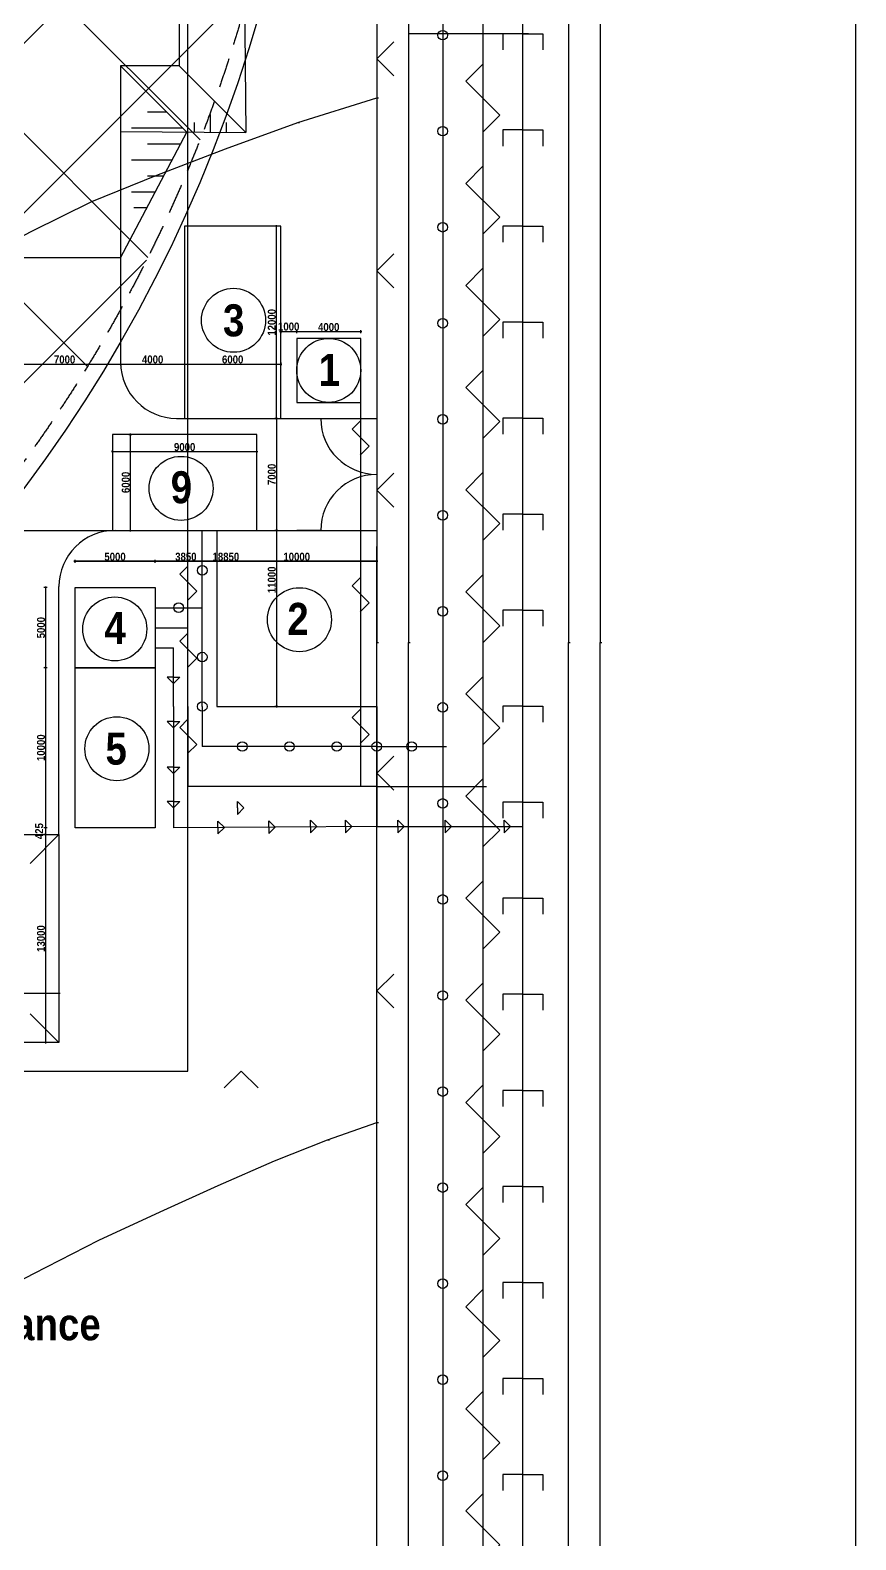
# Model space of a CAD drawing. Header units: millimetres. Extents: x -51 to 2999949, y -1641567 to 415040.
# Drawn here: x 2948370 to 2999949, y 150395 to 244712 of the extents above; entities that cross this region are included whole.
import ezdxf

# ---------------------------------------------------------------- set-up
doc = ezdxf.new("R2010")
doc.units = ezdxf.units.MM
doc.header["$LTSCALE"] = 75
doc.header["$MEASUREMENT"] = 0
doc.linetypes.add('ČÁRKOVANÁ', pattern=[0.75, 0.5, -0.25])
doc.layers.get('0').update_dxf_attribs({"linetype": 'CONTINUOUS'})
for name, color, linetype in [('cesty', 161, 'CONTINUOUS'), ('elektrický kabel', 50, 'CONTINUOUS'), ('kanalizace', 222, 'CONTINUOUS'), ('max dosah ramene', 210, 'CONTINUOUS'), ('objekt A+B', 10, 'CONTINUOUS'), ('pitná voda', 130, 'CONTINUOUS'), ('plot', 11, 'CONTINUOUS'), ('potrubí', 64, 'CONTINUOUS'), ('svahování', 80, 'CONTINUOUS'), ('zařízení staveniště', 7, 'CONTINUOUS'), ('žákaz jeřáb', 10, 'CONTINUOUS')]:
    doc.layers.add(name, color=color, linetype=linetype)
doc.styles.add('zařízení stavby', font='ariblk.ttf', dxfattribs={"width": 0.75, "height": 2000})
doc.styles.add('ŘEZ HLOUBKY', font='ariblk.ttf', dxfattribs={"width": 0.75, "height": 500})
doc.dimstyles.new('koty', dxfattribs={"dimscale": 0, "dimtxt": 500, "dimasz": 100, "dimexe": 100, "dimexo": 1000, "dimgap": 25, "dimtad": 1, "dimdec": 3, "dimrnd": 5, "dimzin": 12, "dimdsep": 46, "dimtxsty": 'ŘEZ HLOUBKY', "dimblk": 'ARCHTICK', "dimcen": 150, "dimdle": 65, "dimclrd": 256, "dimclre": 256, "dimclrt": 141, "dimadec": 0, "dimazin": 0, "dimtfac": 1, "dimtdec": 3, "dimtmove": 2, "dimatfit": 2, "dimldrblk": 'DOTSMALL', "dimfxl": 100, "dimfxlon": 1, "dimtolj": 1, "dimtzin": 0, "dimarcsym": 0})

# ---------------------------------------------------------------- blocks, each defined once
blk = doc.blocks.new('_ArchTick')
at = {"color": 0, "linetype": 'ByBlock', "const_width": 0.15}
blk.add_lwpolyline([(-0.5, -0.5), (0.5, 0.5)], dxfattribs=at)
blk = doc.blocks.new('*D244')
at = {"layer": 'zařízení staveniště', "lineweight": -2, "transparency": 16777216}
for p, q in [((2946955, 223854), (2954085, 223854)), ((2947020, 223854), (2947020, 223754)), ((2954020, 223854), (2954020, 223754))]:
    blk.add_line(p, q, dxfattribs=at)
at = {"layer": 'zařízení staveniště', "lineweight": -2, "transparency": 16777216, "xscale": 100, "yscale": 100, "zscale": 100, "rotation": 180}
blk.add_blockref('_ArchTick', (2947020, 223854), dxfattribs=at)
at = {"layer": 'zařízení staveniště', "lineweight": -2, "transparency": 16777216, "xscale": 100, "yscale": 100, "zscale": 100}
blk.add_blockref('_ArchTick', (2954020, 223854), dxfattribs=at)
at = {"layer": 'zařízení staveniště', "color": 141, "transparency": 16777216, "insert": (2950520, 224137), "char_height": 500, "attachment_point": 5, "style": 'ŘEZ HLOUBKY'}
blk.add_mtext('\\A1;7000', dxfattribs=at)
blk = doc.blocks.new('_DotSmall')
at = {"color": 0, "linetype": 'ByBlock', "const_width": 0.5}
blk.add_lwpolyline([(-0.0625, 0, 1), (0.0625, 0, 1)], format="xyb", close=True, dxfattribs=at)
blk = doc.blocks.new('*D245')
at = {"layer": 'zařízení staveniště', "lineweight": -2, "transparency": 16777216}
for p, q in [((2953955, 223854), (2958085, 223854)), ((2954020, 223854), (2954020, 223754)), ((2958020, 223954), (2958020, 223754))]:
    blk.add_line(p, q, dxfattribs=at)
at = {"layer": 'zařízení staveniště', "lineweight": -2, "transparency": 16777216, "xscale": 100, "yscale": 100, "zscale": 100, "rotation": 180}
blk.add_blockref('_ArchTick', (2954020, 223854), dxfattribs=at)
at = {"layer": 'zařízení staveniště', "lineweight": -2, "transparency": 16777216, "xscale": 100, "yscale": 100, "zscale": 100}
blk.add_blockref('_ArchTick', (2958020, 223854), dxfattribs=at)
at = {"layer": 'zařízení staveniště', "color": 141, "transparency": 16777216, "insert": (2956020, 224137), "char_height": 500, "attachment_point": 5, "style": 'ŘEZ HLOUBKY'}
blk.add_mtext('\\A1;4000', dxfattribs=at)
blk = doc.blocks.new('*D246')
at = {"layer": 'zařízení staveniště', "lineweight": -2, "transparency": 16777216}
for p, q in [((2957955, 223854), (2964085, 223854)), ((2958020, 223954), (2958020, 223754)), ((2964020, 223954), (2964020, 223754))]:
    blk.add_line(p, q, dxfattribs=at)
at = {"layer": 'zařízení staveniště', "lineweight": -2, "transparency": 16777216, "xscale": 100, "yscale": 100, "zscale": 100, "rotation": 180}
blk.add_blockref('_ArchTick', (2958020, 223854), dxfattribs=at)
at = {"layer": 'zařízení staveniště', "lineweight": -2, "transparency": 16777216, "xscale": 100, "yscale": 100, "zscale": 100}
blk.add_blockref('_ArchTick', (2964020, 223854), dxfattribs=at)
at = {"layer": 'zařízení staveniště', "color": 141, "transparency": 16777216, "insert": (2961020, 224137), "char_height": 500, "attachment_point": 5, "style": 'ŘEZ HLOUBKY'}
blk.add_mtext('\\A1;6000', dxfattribs=at)
blk = doc.blocks.new('*D247')
at = {"layer": 'zařízení staveniště', "lineweight": -2, "transparency": 16777216}
for p, q in [((2963955, 225880), (2965085, 225880)), ((2964020, 225880), (2964020, 225780)), ((2965020, 225780), (2965020, 225980))]:
    blk.add_line(p, q, dxfattribs=at)
at = {"layer": 'zařízení staveniště', "lineweight": -2, "transparency": 16777216, "xscale": 100, "yscale": 100, "zscale": 100, "rotation": 180}
blk.add_blockref('_ArchTick', (2964020, 225880), dxfattribs=at)
at = {"layer": 'zařízení staveniště', "lineweight": -2, "transparency": 16777216, "xscale": 100, "yscale": 100, "zscale": 100}
blk.add_blockref('_ArchTick', (2965020, 225880), dxfattribs=at)
at = {"layer": 'zařízení staveniště', "color": 141, "transparency": 16777216, "insert": (2964520, 226193), "char_height": 500, "attachment_point": 5, "style": 'ŘEZ HLOUBKY'}
blk.add_mtext('\\A1;1000', dxfattribs=at)
blk = doc.blocks.new('*D248')
at = {"layer": 'zařízení staveniště', "lineweight": -2, "transparency": 16777216}
for p, q in [((2964955, 225880), (2969085, 225880)), ((2965020, 225780), (2965020, 225980)), ((2969020, 225780), (2969020, 225980))]:
    blk.add_line(p, q, dxfattribs=at)
at = {"layer": 'zařízení staveniště', "lineweight": -2, "transparency": 16777216, "xscale": 100, "yscale": 100, "zscale": 100, "rotation": 180}
blk.add_blockref('_ArchTick', (2965020, 225880), dxfattribs=at)
at = {"layer": 'zařízení staveniště', "lineweight": -2, "transparency": 16777216, "xscale": 100, "yscale": 100, "zscale": 100}
blk.add_blockref('_ArchTick', (2969020, 225880), dxfattribs=at)
at = {"layer": 'zařízení staveniště', "color": 141, "transparency": 16777216, "insert": (2967020, 226163), "char_height": 500, "attachment_point": 5, "style": 'ŘEZ HLOUBKY'}
blk.add_mtext('\\A1;4000', dxfattribs=at)
blk = doc.blocks.new('*D239')
at = {"layer": 'zařízení staveniště', "lineweight": -2, "transparency": 16777216}
for p, q in [((2963749, 232459), (2963649, 232459)), ((2963749, 220394), (2963749, 232524)), ((2963749, 220459), (2963649, 220459))]:
    blk.add_line(p, q, dxfattribs=at)
at = {"layer": 'zařízení staveniště', "lineweight": -2, "transparency": 16777216, "xscale": 100, "yscale": 100, "zscale": 100}
for p, rotation in [((2963749, 232459), 90), ((2963749, 220459), 270)]:
    blk.add_blockref('_ArchTick', p, dxfattribs=dict(at, rotation=rotation))
at = {"layer": 'zařízení staveniště', "color": 141, "transparency": 16777216, "insert": (2963466, 226459), "char_height": 500, "attachment_point": 5, "rotation": 90, "style": 'ŘEZ HLOUBKY'}
blk.add_mtext('\\A1;12000', dxfattribs=at)
blk = doc.blocks.new('*D240')
at = {"layer": 'zařízení staveniště', "lineweight": -2, "transparency": 16777216}
for p, q in [((2963749, 220459), (2963649, 220459)), ((2963749, 220524), (2963749, 213394)), ((2963849, 213459), (2963649, 213459))]:
    blk.add_line(p, q, dxfattribs=at)
at = {"layer": 'zařízení staveniště', "lineweight": -2, "transparency": 16777216, "xscale": 100, "yscale": 100, "zscale": 100}
for p, rotation in [((2963749, 220459), 90), ((2963749, 213459), 270)]:
    blk.add_blockref('_ArchTick', p, dxfattribs=dict(at, rotation=rotation))
at = {"layer": 'zařízení staveniště', "color": 141, "transparency": 16777216, "insert": (2963466, 216959), "char_height": 500, "attachment_point": 5, "rotation": 90, "style": 'ŘEZ HLOUBKY'}
blk.add_mtext('\\A1;7000', dxfattribs=at)
blk = doc.blocks.new('*D241')
at = {"layer": 'zařízení staveniště', "lineweight": -2, "transparency": 16777216}
for p, q in [((2963849, 213459), (2963649, 213459)), ((2963749, 213524), (2963749, 202394)), ((2963849, 202459), (2963649, 202459))]:
    blk.add_line(p, q, dxfattribs=at)
at = {"layer": 'zařízení staveniště', "lineweight": -2, "transparency": 16777216, "xscale": 100, "yscale": 100, "zscale": 100}
for p, rotation in [((2963749, 213459), 90), ((2963749, 202459), 270)]:
    blk.add_blockref('_ArchTick', p, dxfattribs=dict(at, rotation=rotation))
at = {"layer": 'zařízení staveniště', "color": 141, "transparency": 16777216, "insert": (2963466, 210374), "char_height": 500, "attachment_point": 5, "rotation": 90, "style": 'ŘEZ HLOUBKY'}
blk.add_mtext('\\A1;11000', dxfattribs=at)
blk = doc.blocks.new('*D242')
at = {"layer": 'zařízení staveniště', "lineweight": -2, "transparency": 16777216}
for p, q in [((2951105, 211530), (2956235, 211530)), ((2951170, 211430), (2951170, 211630)), ((2956170, 211430), (2956170, 211630))]:
    blk.add_line(p, q, dxfattribs=at)
at = {"layer": 'zařízení staveniště', "lineweight": -2, "transparency": 16777216, "xscale": 100, "yscale": 100, "zscale": 100, "rotation": 180}
blk.add_blockref('_ArchTick', (2951170, 211530), dxfattribs=at)
at = {"layer": 'zařízení staveniště', "lineweight": -2, "transparency": 16777216, "xscale": 100, "yscale": 100, "zscale": 100}
blk.add_blockref('_ArchTick', (2956170, 211530), dxfattribs=at)
at = {"layer": 'zařízení staveniště', "color": 141, "transparency": 16777216, "insert": (2953670, 211813), "char_height": 500, "attachment_point": 5, "style": 'ŘEZ HLOUBKY'}
blk.add_mtext('\\A1;5000', dxfattribs=at)
blk = doc.blocks.new('*D243')
at = {"layer": 'zařízení staveniště', "lineweight": -2, "transparency": 16777216}
for p, q in [((2956105, 211530), (2960085, 211530)), ((2956170, 211430), (2956170, 211630)), ((2960020, 211530), (2960020, 211430))]:
    blk.add_line(p, q, dxfattribs=at)
at = {"layer": 'zařízení staveniště', "lineweight": -2, "transparency": 16777216, "xscale": 100, "yscale": 100, "zscale": 100, "rotation": 180}
blk.add_blockref('_ArchTick', (2956170, 211530), dxfattribs=at)
at = {"layer": 'zařízení staveniště', "lineweight": -2, "transparency": 16777216, "xscale": 100, "yscale": 100, "zscale": 100}
blk.add_blockref('_ArchTick', (2960020, 211530), dxfattribs=at)
at = {"layer": 'zařízení staveniště', "color": 141, "transparency": 16777216, "insert": (2958095, 211813), "char_height": 500, "attachment_point": 5, "style": 'ŘEZ HLOUBKY'}
blk.add_mtext('\\A1;3850', dxfattribs=at)
blk = doc.blocks.new('*D255')
at = {"layer": 'zařízení staveniště', "lineweight": -2, "transparency": 16777216}
for p, q in [((2959955, 211530), (2970085, 211530)), ((2960020, 211530), (2960020, 211430)), ((2970020, 211530), (2970020, 211430))]:
    blk.add_line(p, q, dxfattribs=at)
at = {"layer": 'zařízení staveniště', "lineweight": -2, "transparency": 16777216, "xscale": 100, "yscale": 100, "zscale": 100, "rotation": 180}
blk.add_blockref('_ArchTick', (2960020, 211530), dxfattribs=at)
at = {"layer": 'zařízení staveniště', "lineweight": -2, "transparency": 16777216, "xscale": 100, "yscale": 100, "zscale": 100}
blk.add_blockref('_ArchTick', (2970020, 211530), dxfattribs=at)
at = {"layer": 'zařízení staveniště', "color": 141, "transparency": 16777216, "insert": (2965020, 211813), "char_height": 500, "attachment_point": 5, "style": 'ŘEZ HLOUBKY'}
blk.add_mtext('\\A1;10000', dxfattribs=at)
blk = doc.blocks.new('*D256')
at = {"layer": 'zařízení staveniště', "lineweight": -2, "transparency": 16777216}
for p, q in [((2970085, 211530), (2951105, 211530)), ((2951170, 211430), (2951170, 211630)), ((2970020, 211530), (2970020, 211430))]:
    blk.add_line(p, q, dxfattribs=at)
at = {"layer": 'zařízení staveniště', "lineweight": -2, "transparency": 16777216, "xscale": 100, "yscale": 100, "zscale": 100, "rotation": 180}
blk.add_blockref('_ArchTick', (2951170, 211530), dxfattribs=at)
at = {"layer": 'zařízení staveniště', "lineweight": -2, "transparency": 16777216, "xscale": 100, "yscale": 100, "zscale": 100}
blk.add_blockref('_ArchTick', (2970020, 211530), dxfattribs=at)
at = {"layer": 'zařízení staveniště', "color": 141, "transparency": 16777216, "insert": (2960595, 211813), "char_height": 500, "attachment_point": 5, "style": 'ŘEZ HLOUBKY'}
blk.add_mtext('\\A1;18850', dxfattribs=at)
blk = doc.blocks.new('*D257')
at = {"layer": 'zařízení staveniště', "lineweight": -2, "transparency": 16777216}
for p, q in [((2949429, 209883), (2949229, 209883)), ((2949329, 209948), (2949329, 204818)), ((2949429, 204883), (2949229, 204883))]:
    blk.add_line(p, q, dxfattribs=at)
at = {"layer": 'zařízení staveniště', "lineweight": -2, "transparency": 16777216, "xscale": 100, "yscale": 100, "zscale": 100}
for p, rotation in [((2949329, 209883), 90), ((2949329, 204883), 270)]:
    blk.add_blockref('_ArchTick', p, dxfattribs=dict(at, rotation=rotation))
at = {"layer": 'zařízení staveniště', "color": 141, "transparency": 16777216, "insert": (2949046, 207383), "char_height": 500, "attachment_point": 5, "rotation": 90, "style": 'ŘEZ HLOUBKY'}
blk.add_mtext('\\A1;5000', dxfattribs=at)
blk = doc.blocks.new('*D258')
at = {"layer": 'zařízení staveniště', "lineweight": -2, "transparency": 16777216}
for p, q in [((2949429, 204883), (2949229, 204883)), ((2949329, 204948), (2949329, 194818)), ((2949429, 194883), (2949229, 194883))]:
    blk.add_line(p, q, dxfattribs=at)
at = {"layer": 'zařízení staveniště', "lineweight": -2, "transparency": 16777216, "xscale": 100, "yscale": 100, "zscale": 100}
for p, rotation in [((2949329, 204883), 90), ((2949329, 194883), 270)]:
    blk.add_blockref('_ArchTick', p, dxfattribs=dict(at, rotation=rotation))
at = {"layer": 'zařízení staveniště', "color": 141, "transparency": 16777216, "insert": (2949046, 199883), "char_height": 500, "attachment_point": 5, "rotation": 90, "style": 'ŘEZ HLOUBKY'}
blk.add_mtext('\\A1;10000', dxfattribs=at)
blk = doc.blocks.new('*D252')
at = {"layer": 'zařízení staveniště', "lineweight": -2, "transparency": 16777216}
for p, q in [((2949429, 194883), (2949229, 194883)), ((2949329, 194459), (2949229, 194459)), ((2949329, 194948), (2949329, 194394))]:
    blk.add_line(p, q, dxfattribs=at)
at = {"layer": 'zařízení staveniště', "lineweight": -2, "transparency": 16777216, "xscale": 100, "yscale": 100, "zscale": 100}
for p, rotation in [((2949329, 194883), 90), ((2949329, 194459), 270)]:
    blk.add_blockref('_ArchTick', p, dxfattribs=dict(at, rotation=rotation))
at = {"layer": 'zařízení staveniště', "color": 141, "transparency": 16777216, "insert": (2948933, 194671), "char_height": 500, "attachment_point": 5, "rotation": 90, "style": 'ŘEZ HLOUBKY'}
blk.add_mtext('\\A1;425', dxfattribs=at)
blk = doc.blocks.new('*D253')
at = {"layer": 'zařízení staveniště', "lineweight": -2, "transparency": 16777216}
for p, q in [((2949329, 194459), (2949229, 194459)), ((2949329, 194524), (2949329, 181394)), ((2949329, 181459), (2949229, 181459))]:
    blk.add_line(p, q, dxfattribs=at)
at = {"layer": 'zařízení staveniště', "lineweight": -2, "transparency": 16777216, "xscale": 100, "yscale": 100, "zscale": 100}
for p, rotation in [((2949329, 194459), 90), ((2949329, 181459), 270)]:
    blk.add_blockref('_ArchTick', p, dxfattribs=dict(at, rotation=rotation))
at = {"layer": 'zařízení staveniště', "color": 141, "transparency": 16777216, "insert": (2949046, 187959), "char_height": 500, "attachment_point": 5, "rotation": 90, "style": 'ŘEZ HLOUBKY'}
blk.add_mtext('\\A1;13000', dxfattribs=at)
blk = doc.blocks.new('*D254')
at = {"layer": 'zařízení staveniště', "lineweight": -2, "transparency": 16777216}
for p, q in [((2885105, 184557), (2950235, 184557)), ((2885170, 184457), (2885170, 184657)), ((2950170, 184457), (2950170, 184657))]:
    blk.add_line(p, q, dxfattribs=at)
at = {"layer": 'zařízení staveniště', "lineweight": -2, "transparency": 16777216, "xscale": 100, "yscale": 100, "zscale": 100, "rotation": 180}
blk.add_blockref('_ArchTick', (2885170, 184557), dxfattribs=at)
at = {"layer": 'zařízení staveniště', "lineweight": -2, "transparency": 16777216, "xscale": 100, "yscale": 100, "zscale": 100}
blk.add_blockref('_ArchTick', (2950170, 184557), dxfattribs=at)
at = {"layer": 'zařízení staveniště', "color": 141, "transparency": 16777216, "insert": (2917670, 184840), "char_height": 500, "attachment_point": 5, "style": 'ŘEZ HLOUBKY'}
blk.add_mtext('\\A1;65000', dxfattribs=at)
blk = doc.blocks.new('*U229')
at = {"layer": 'elektrický kabel'}
for p, q in [((-1061, 1055), (11, 2127)), ((1061, -1066), (-1061, 1055)), ((0, -2127), (1061, -1066))]:
    blk.add_line(p, q, dxfattribs=at)
blk = doc.blocks.new('*U230')
at = {"layer": 'elektrický kabel', "color": 0, "linetype": 'ByBlock', "lineweight": -2, "transparency": 16777216}
for p in [(0, 133987), (0, 127607), (0, 121226), (0, 114846), (0, 108466), (0, 102085), (0, 95705), (0, 89325), (0, 82944), (0, 76564), (0, 70184), (0, 63803), (0, 57423), (0, 51043), (0, 44662)]:
    blk.add_blockref('*U229', p, dxfattribs=at)
blk = doc.blocks.new('*U233')
at = {"layer": 'kanalizace'}
for p, q in [((0, 500), (-1250, 500)), ((-1250, 500), (-1250, -500)), ((0, 500), (1250, 500)), ((1250, 500), (1250, -500))]:
    blk.add_line(p, q, dxfattribs=at)
blk = doc.blocks.new('*U234')
at = {"layer": 'kanalizace', "color": 0, "linetype": 'ByBlock', "lineweight": -2, "transparency": 16777216}
for p in [(0, 138000), (0, 132000), (0, 126000), (0, 120000), (0, 114000), (0, 108000), (0, 102000), (0, 96000), (0, 90000), (0, 84000), (0, 78000), (0, 72000), (0, 66000), (0, 60000), (0, 54000), (0, 48000)]:
    blk.add_blockref('*U233', p, dxfattribs=at)
blk = doc.blocks.new('*U235')
at = {"layer": 'pitná voda'}
blk.add_circle((0, 0), 300, dxfattribs=at)
blk = doc.blocks.new('*U236')
at = {"layer": 'pitná voda', "color": 0, "linetype": 'ByBlock', "lineweight": -2, "transparency": 16777216}
for p in [(0, 138000), (0, 132000), (0, 126000), (0, 120000), (0, 114000), (0, 108000), (0, 102000), (0, 96000), (0, 90000), (0, 84000), (0, 78000), (0, 72000), (0, 66000), (0, 60000), (0, 54000), (0, 48000)]:
    blk.add_blockref('*U235', p, dxfattribs=at)
blk = doc.blocks.new('*D259')
at = {"layer": 'zařízení staveniště', "lineweight": -2, "transparency": 16777216}
for p, q in [((2954523, 219459), (2954723, 219459)), ((2954623, 219524), (2954623, 213394)), ((2954523, 213459), (2954723, 213459))]:
    blk.add_line(p, q, dxfattribs=at)
at = {"layer": 'zařízení staveniště', "lineweight": -2, "transparency": 16777216, "xscale": 100, "yscale": 100, "zscale": 100}
for p, rotation in [((2954623, 219459), 90), ((2954623, 213459), 270)]:
    blk.add_blockref('_ArchTick', p, dxfattribs=dict(at, rotation=rotation))
at = {"layer": 'zařízení staveniště', "color": 141, "transparency": 16777216, "insert": (2954339, 216459), "char_height": 500, "attachment_point": 5, "rotation": 90, "style": 'ŘEZ HLOUBKY'}
blk.add_mtext('\\A1;6000', dxfattribs=at)
blk = doc.blocks.new('*D260')
at = {"layer": 'zařízení staveniště', "lineweight": -2, "transparency": 16777216}
for p, q in [((2953455, 218382), (2962585, 218382)), ((2953520, 218382), (2953520, 218482)), ((2962520, 218382), (2962520, 218482))]:
    blk.add_line(p, q, dxfattribs=at)
at = {"layer": 'zařízení staveniště', "lineweight": -2, "transparency": 16777216, "xscale": 100, "yscale": 100, "zscale": 100, "rotation": 180}
blk.add_blockref('_ArchTick', (2953520, 218382), dxfattribs=at)
at = {"layer": 'zařízení staveniště', "lineweight": -2, "transparency": 16777216, "xscale": 100, "yscale": 100, "zscale": 100}
blk.add_blockref('_ArchTick', (2962520, 218382), dxfattribs=at)
at = {"layer": 'zařízení staveniště', "color": 141, "transparency": 16777216, "insert": (2958020, 218666), "char_height": 500, "attachment_point": 5, "style": 'ŘEZ HLOUBKY'}
blk.add_mtext('\\A1;9000', dxfattribs=at)

msp = doc.modelspace()

# ---------------------------------------------------------------- hatches: boundary and pattern name
at = {"layer": 'žákaz jeřáb'}
h = msp.add_hatch(dxfattribs=at)
h.set_pattern_fill('ANSI37', color=256, scale=60000)
h.set_pattern_definition([(45, (-1504317.5, 203952.6), (-5303.301, 5303.301), []), (135, (-1504317.5, 203952.6), (-5303.301, -5303.301), [])])
h.paths.add_polyline_path([(2946881.7648, 324920.1745, 0.1515681099), (2903533.9166, 356001.2066), (2846705.643, 356001.2066, 0.1515681099), (2803357.7949, 324920.1745)], flags=0)
h.paths.add_polyline_path([(2785119.7798, 270604.2697, 1), (2965119.7798, 270604.2697, 1)])
h.paths.add_polyline_path([(2871851.0381, 314478.346), (2953701.3644, 314478.346, 0.1872372138), (2903533.9166, 356001.2066), (2846705.643, 356001.2066, 0.2342791556), (2789948.9938, 299689.2692), (2789948.9938, 241519.2701, 0.2997391397), (2868209.843, 180869.9241), (2868209.843, 284515.909), (2958209.843, 284515.909), (2964038.0923, 284515.909, 0.0825141021), (2954761.2261, 312523.7166), (2951990.8873, 312523.7166), (2871851.0381, 312523.7166)], flags=16)
h.paths.add_polyline_path([(2789948.9938, 299689.2692, 0.0824545533), (2785119.7798, 270604.2697, 0.0824545533), (2789948.9938, 241519.2701)], flags=17)
h.paths.add_polyline_path([(2821497.7357, 252469.9758), (2852845.8431, 252469.9758), (2852845.8431, 257666.3928), (2821497.7357, 257666.3928)], flags=8)
h.paths.add_polyline_path([(2871283.5101, 316115.4455), (2975364.0177, 316115.4455), (2975364.0177, 320089.0948), (2871283.5101, 320089.0948)], flags=9)
h.paths.add_polyline_path([(2803571.9723, 304422.8408), (2880195.2487, 304422.8408), (2880195.2487, 312523.0126), (2803571.9723, 312523.0126)], flags=8)
h.paths.add_polyline_path([(2953517.4973, 306225.2928), (2974784.5058, 306225.2928), (2974784.5058, 312338.6673), (2953517.4973, 312338.6673)], flags=9)
h.paths.add_polyline_path([(2802589.4206, 309061.0528), (2842580.4907, 309061.0528), (2842580.4907, 321287.8655), (2802589.4206, 321287.8655)], flags=8)

# ---------------------------------------------------------------- linework, layer by layer
msp.add_lwpolyline([(2789948.9938, 356001.2066), (2789948.9938, 59001.2066), (2999948.9938, 59001.2066), (2999948.9938, 356001.2066)], close=True)
for points in [[(2982004.7468, 302519.0837), (2982004.7468, 206459.2977), (2982107.6179, 206459.2977)], [(2983985.0939, 302519.0837), (2983985.0939, 206459.2977), (2984087.9781, 206459.2977)], [(2970019.7798, 282535.5619), (2970019.7798, 206459.2977), (2970122.664, 206459.2977)], [(2972000.127, 282535.5619), (2972000.127, 206459.2977), (2972103.0111, 206459.2977)], [(2965081.7709, 238942.155), (2970019.7798, 240485.3), (2970122.664, 240485.3)], [(2909889.1768, 202395.7192), (2914287.0994, 206356.4266), (2918453.5358, 209957.0458), (2922414.2432, 213377.6537), (2926169.1821, 216438.1866), (2929666.9564, 219292.9904), (2932984.6802, 221942.0258), (2936045.2262, 224359.6013), (2938900.0038, 226442.8195), (2941883.3964, 228423.1666), (2945072.5313, 230377.796), (2948467.4083, 232152.4009), (2952222.3604, 234004.1592), (2956285.9257, 235650.1491), (2960580.9772, 237296.1651), (2965081.7709, 238942.155), (2965184.642, 238942.155)], [(2815784.0135, 206459.2977), (2815784.0135, 124441.9724), (2816324.1064, 122358.7477), (2817764.3607, 120918.4934), (2819847.5854, 120378.4005), (2968039.4327, 120378.4005), (2970019.7798, 120918.4934), (2971460.0406, 122358.7477), (2972000.127, 124441.9724), (2972000.127, 206459.2977), (2972103.0111, 206459.2977)], [(2817764.3607, 206459.2977), (2817764.3607, 124441.9724), (2818407.3312, 123027.436), (2819847.5854, 122358.7477), (2968039.4327, 122358.7477), (2969351.0915, 123027.436), (2970019.7798, 124441.9724), (2970019.7798, 206459.2977), (2970122.664, 206459.2977)], [(2982004.7468, 104355.573), (2982004.7468, 206459.2977), (2982107.6179, 206459.2977)], [(2983985.0939, 104355.573), (2983985.0939, 206459.2977), (2984087.9781, 206459.2977)], [(2966933.5292, 175390.9572), (2970019.7798, 176471.1429), (2970122.664, 176471.1429)], [(2940005.9204, 162428.6625), (2944403.843, 164846.2379), (2948595.9972, 167032.3403), (2952659.5756, 169115.5716), (2956491.681, 170890.1635), (2960118.0311, 172536.1665), (2963641.5101, 174079.2983), (2966933.5292, 175390.9572), (2967062.118, 175390.9572)]]:
    msp.add_lwpolyline(points)
at = {"layer": 'cesty'}
for p, q in [((2954019.7798, 242484.2977), (2954019.7798, 223959.2977)), ((2954019.7798, 242484.2977), (2958154.5737, 238349.5038)), ((2954019.7798, 242484.2977), (2954019.7798, 230484.2977)), ((2954019.7798, 230484.2977), (2958154.5737, 238349.5038)), ((2954019.7798, 230484.2977), (2947019.7798, 230484.2977)), ((2957519.7798, 220459.2977), (2958019.7798, 220459.2977)), ((2957519.7798, 220459.2977), (2958019.7798, 220459.2977)), ((2964019.7798, 220459.2977), (2966019.7798, 220459.2977)), ((2964019.7798, 220459.2977), (2970019.7798, 220459.2977)), ((2929669.7798, 213459.2977), (2960019.7798, 213459.2977)), ((2965019.7798, 213459.2977), (2970019.7798, 213459.2977)), ((2950169.7798, 194459.2977), (2950169.7798, 209959.2977))]:
    msp.add_line(p, q, dxfattribs=at)
for centre, start, end in [((2957519.7798, 223959.2977), 180, 270), ((2953669.7798, 209959.2977), 90, 180)]:
    msp.add_arc(centre, 3500, start, end, dxfattribs=at)
at = {"layer": 'elektrický kabel'}
for p, q in [((2976640.6951, 302519.0837), (2976640.6951, 104355.573)), ((2969019.7798, 197459.2977), (2969019.7798, 221459.2977)), ((2968489.4498, 219775.9541), (2968994.5948, 220281.0992)), ((2969550.1099, 218715.2939), (2968489.4498, 219775.9541)), ((2968994.5948, 218159.7788), (2969550.1099, 218715.2939)), ((2958219.7798, 202459.2977), (2958219.7798, 213459.2977)), ((2957714.6348, 210719.1217), (2958219.7798, 211224.2668)), ((2958775.2949, 209658.4615), (2957714.6348, 210719.1217)), ((2968489.4498, 209989.6278), (2968994.5948, 210494.7728)), ((2958219.7798, 209102.9464), (2958775.2949, 209658.4615)), ((2969550.1099, 208928.9676), (2968489.4498, 209989.6278)), ((2968994.5948, 208373.4525), (2969550.1099, 208928.9676)), ((2956169.7798, 207383.1386), (2958219.7798, 207383.1386)), ((2957714.6348, 206537.3934), (2958219.7798, 207042.5385)), ((2958775.2949, 205476.7332), (2957714.6348, 206537.3934)), ((2958219.7798, 204921.2181), (2958775.2949, 205476.7332)), ((2958219.7798, 202459.2977), (2958219.7798, 197459.2977)), ((2968489.4498, 201761.4364), (2968994.5948, 202266.5814)), ((2957714.6348, 201151.8434), (2958219.7798, 201656.9884)), ((2958775.2949, 200091.1832), (2957714.6348, 201151.8434)), ((2969550.1099, 200700.7762), (2968489.4498, 201761.4364)), ((2958219.7798, 199535.6681), (2958775.2949, 200091.1832)), ((2968994.5948, 200145.2611), (2969550.1099, 200700.7762)), ((2970019.7798, 197459.2977), (2958219.7798, 197459.2977)), ((2970019.7798, 197459.2977), (2969019.7798, 197459.2977)), ((2970019.7798, 197459.2977), (2976879.4849, 197459.2977))]:
    msp.add_line(p, q, dxfattribs=at)
at = {"layer": 'kanalizace'}
msp.add_line((2979140.6951, 104355.573), (2979146.1358, 302519.0837), dxfattribs=at)
at = {"layer": 'max dosah ramene'}
msp.add_circle((2875119.7798, 270604.2697), 91000, dxfattribs=at)
at = {"layer": 'max dosah ramene', "linetype": 'ČÁRKOVANÁ', "ltscale": 50}
msp.add_circle((2875119.7798, 270604.2697), 90000, dxfattribs=at)
at = {"layer": 'objekt A+B'}
for p, q in [((2961498.657, 273605.3723), (2961841.4152, 238322.192)), ((2957669.7798, 269684.2977), (2957669.7798, 242484.2977)), ((2957669.7798, 242484.2977), (2954019.7798, 242484.2977)), ((2957669.7798, 242484.2977), (2961831.8143, 238322.2632)), ((2954019.7798, 238380.1339), (2961841.4152, 238322.192))]:
    msp.add_line(p, q, dxfattribs=at)
at = {"layer": 'pitná voda'}
for p, q in [((2974140.6951, 302519.0837), (2974140.6951, 104355.573)), ((2959119.7798, 202459.2977), (2959119.7798, 213459.2977)), ((2956169.7798, 209883.1386), (2956169.7798, 208633.1386)), ((2956169.7798, 208633.1386), (2956169.7798, 207383.1386)), ((2956169.7798, 208633.1386), (2959119.7798, 208633.1386)), ((2956169.7798, 207383.1386), (2956169.7798, 206133.1386)), ((2959119.7798, 202459.2977), (2959119.7798, 199959.2977)), ((2970019.7798, 202459.2977), (2970019.7798, 199959.2977)), ((2970019.7798, 199959.2977), (2959119.7798, 199959.2977)), ((2970019.7798, 199959.2977), (2970019.7798, 199959.2977)), ((2970019.7798, 199959.2977), (2970019.7798, 199959.2977)), ((2970019.7798, 199959.2977), (2970019.7798, 197459.2977)), ((2970019.7798, 199959.2977), (2974385.8968, 199959.2977)), ((2970019.7798, 197459.2977), (2970019.7798, 194959.2977))]:
    msp.add_line(p, q, dxfattribs=at)
for centre in [(2959119.7798, 210964.5186), (2957644.7798, 208633.1386), (2959119.7798, 205546.2181), (2959119.7798, 202459.2977), (2961619.7798, 199959.2977), (2964569.7798, 199959.2977), (2967522.7272, 199959.2977), (2970019.7798, 199959.2977), (2972202.8383, 199959.2977)]:
    msp.add_circle(centre, 300, dxfattribs=at)
at = {"layer": 'plot'}
for p, q in [((2970019.7798, 242920.1774), (2971080.44, 243980.8375)), ((2970019.7798, 242920.1774), (2971080.44, 241859.5172)), ((2970019.7798, 229684.2977), (2971080.44, 230744.9578)), ((2970019.7798, 229684.2977), (2971080.44, 228623.6375)), ((2970019.7798, 215974.0609), (2971080.44, 217034.7211)), ((2970019.7798, 215974.0609), (2971080.44, 214913.4008)), ((2970019.7798, 198294.1441), (2971080.44, 199354.8042)), ((2970019.7798, 198294.1441), (2971080.44, 197233.4839)), ((2970019.7798, 184684.2977), (2971080.44, 185744.9578)), ((2970019.7798, 184684.2977), (2971080.44, 183623.6375)), ((2961549.3038, 179684.2977), (2960488.6436, 178623.6375)), ((2961549.3038, 179684.2977), (2962609.964, 178623.6375))]:
    msp.add_line(p, q, dxfattribs=at)
msp.add_lwpolyline([(2868209.843, 179684.2977), (2958209.843, 179684.2977), (2958209.843, 284515.909), (2868209.843, 284515.909)], close=True, dxfattribs=at)
at = {"layer": 'potrubí'}
for p, q in [((2956169.7798, 206133.1386), (2957319.7798, 206133.1386)), ((2957319.7798, 202459.2977), (2957319.7798, 206133.1386)), ((2957319.7798, 204296.2181), (2956919.7798, 204296.2181)), ((2956919.7798, 204296.2181), (2957319.7798, 203896.2181)), ((2957319.7798, 204296.2181), (2957719.7798, 204296.2181)), ((2957719.7798, 204296.2181), (2957319.7798, 203896.2181)), ((2957319.7798, 202459.2977), (2957319.7798, 194883.1386)), ((2957319.7798, 201518.675), (2956919.7798, 201518.675)), ((2956919.7798, 201518.675), (2957319.7798, 201118.675)), ((2957319.7798, 201518.675), (2957719.7798, 201518.675)), ((2957719.7798, 201518.675), (2957319.7798, 201118.675)), ((2957319.7798, 198671.2181), (2956919.7798, 198671.2181)), ((2956919.7798, 198671.2181), (2957319.7798, 198271.2181)), ((2957319.7798, 198671.2181), (2957719.7798, 198671.2181)), ((2957719.7798, 198671.2181), (2957319.7798, 198271.2181)), ((2957319.7798, 196533.0577), (2956919.7798, 196533.0577)), ((2956919.7798, 196533.0577), (2957319.7798, 196133.0577)), ((2957319.7798, 196533.0577), (2957719.7798, 196533.0577)), ((2957719.7798, 196533.0577), (2957319.7798, 196133.0577)), ((2961315.3958, 196117.4806), (2961315.3958, 196517.4806)), ((2961315.3958, 196517.4806), (2961715.3958, 196117.4806)), ((2960100.1257, 194902.2104), (2960100.1257, 195302.2104)), ((2960100.1257, 195302.2104), (2960500.1257, 194902.2104)), ((2961315.3958, 196117.4806), (2961315.3958, 195717.4806)), ((2961315.3958, 195717.4806), (2961715.3958, 196117.4806)), ((2963269.7798, 194921.2181), (2963269.7798, 195321.2181)), ((2963269.7798, 195321.2181), (2963669.7798, 194921.2181)), ((2965871.8071, 194959.2977), (2965871.8071, 195359.2977)), ((2965871.8071, 195359.2977), (2966271.8071, 194959.2977)), ((2968068.8882, 194959.2977), (2968068.8882, 195359.2977)), ((2968068.8882, 195359.2977), (2968468.8882, 194959.2977)), ((2971328.4148, 194959.2977), (2971328.4148, 195359.2977)), ((2971328.4148, 195359.2977), (2971728.4148, 194959.2977)), ((2974296.4264, 194959.2977), (2974296.4264, 195359.2977)), ((2974296.4264, 195359.2977), (2974696.4264, 194959.2977)), ((2977976.7316, 194959.2977), (2977976.7316, 195359.2977)), ((2977976.7316, 195359.2977), (2978376.7316, 194959.2977)), ((2970019.7798, 194959.2977), (2957319.7798, 194883.1386)), ((2960100.1257, 194902.2104), (2960100.1257, 194502.2104)), ((2960100.1257, 194502.2104), (2960500.1257, 194902.2104)), ((2963269.7798, 194921.2181), (2963269.7798, 194521.2181)), ((2963269.7798, 194521.2181), (2963669.7798, 194921.2181)), ((2965871.8071, 194959.2977), (2965871.8071, 194559.2977)), ((2965871.8071, 194559.2977), (2966271.8071, 194959.2977)), ((2968068.8882, 194959.2977), (2968068.8882, 194559.2977)), ((2968068.8882, 194559.2977), (2968468.8882, 194959.2977)), ((2970019.7798, 194959.2977), (2979143.1826, 194959.2977)), ((2971328.4148, 194959.2977), (2971328.4148, 194559.2977)), ((2971328.4148, 194559.2977), (2971728.4148, 194959.2977)), ((2974296.4264, 194959.2977), (2974296.4264, 194559.2977)), ((2974296.4264, 194559.2977), (2974696.4264, 194959.2977)), ((2977976.7316, 194959.2977), (2977976.7316, 194559.2977)), ((2977976.7316, 194559.2977), (2978376.7316, 194959.2977))]:
    msp.add_line(p, q, dxfattribs=at)
at = {"layer": 'svahování'}
for p, q in [((2956912.8801, 239591.1974), (2955704.024, 239591.1974)), ((2958640.6933, 238345.9027), (2958640.6933, 238945.1886)), ((2959640.6933, 238338.4948), (2959640.6933, 239445.1886)), ((2960640.6933, 238331.0869), (2960640.6933, 238945.1886)), ((2957912.8801, 238591.1974), (2954704.024, 238591.1974)), ((2957755.9267, 237591.1974), (2955704.024, 237591.1974)), ((2957230.2197, 236591.1974), (2954704.024, 236591.1974)), ((2956704.5127, 235591.1974), (2955704.024, 235591.1974)), ((2956178.8057, 234591.1974), (2954704.024, 234591.1974)), ((2955662.8272, 233609.7029), (2954841.1398, 233609.7029))]:
    msp.add_line(p, q, dxfattribs=at)
at = {"layer": 'zařízení staveniště'}
for p, q in [((2972000.127, 244497.4298), (2974500.127, 244497.4298)), ((2974500.127, 244497.4298), (2977000.127, 244497.4298)), ((2977000.127, 244497.4298), (2979500.127, 244497.4298)), ((2964019.7798, 232459.2977), (2958019.7798, 232459.2977)), ((2958019.7798, 232459.2977), (2958019.7798, 220459.2977)), ((2964019.7798, 220459.2977), (2964019.7798, 232459.2977)), ((2958019.7798, 220459.2977), (2964019.7798, 220459.2977)), ((2962519.7798, 219459.2977), (2953519.7798, 219459.2977)), ((2953519.7798, 219459.2977), (2953519.7798, 213456.0819)), ((2962519.7798, 213459.2977), (2962519.7798, 219459.2977)), ((2960019.7798, 213459.2977), (2960019.7798, 212459.2977)), ((2960019.7798, 213459.2977), (2965019.7798, 213459.2977)), ((2966519.7798, 213459.2977), (2965019.7798, 213459.2977)), ((2966519.7798, 213459.2977), (2970019.7798, 213459.2977)), ((2960019.7798, 212459.2977), (2960019.7798, 202459.2977)), ((2970019.7798, 202459.2977), (2970019.7798, 212459.2977)), ((2960019.7798, 202459.2977), (2970019.7798, 202459.2977)), ((2950169.7798, 194459.2977), (2948370.1931, 192659.7109)), ((2950169.7798, 181459.2977), (2948370.1931, 183258.8844))]:
    msp.add_line(p, q, dxfattribs=at)
at = {"layer": 'zařízení staveniště', "elevation": 0}
msp.add_lwpolyline([(2965019.7798, 221459.2977), (2969019.7798, 221459.2977), (2969019.7798, 225459.2977), (2965019.7798, 225459.2977)], close=True, dxfattribs=at)
at = {"layer": 'zařízení staveniště'}
for points in [[(2951169.7798, 209883.1386), (2956169.7798, 209883.1386), (2956169.7798, 204883.1386), (2951169.7798, 204883.1386)], [(2951169.7798, 204883.1386), (2956169.7798, 204883.1386), (2956169.7798, 194883.1386), (2951169.7798, 194883.1386)], [(2885169.7798, 194459.2977), (2950169.7798, 194459.2977), (2950169.7798, 181459.2977), (2885169.7798, 181459.2977)]]:
    msp.add_lwpolyline(points, close=True, dxfattribs=at)
for centre in [(2961072.0969, 226586.7497), (2967019.7798, 223459.2977), (2957793.6321, 216087.4373), (2965193.2226, 207881.8574), (2953655.7881, 207302.8851), (2953783.9553, 199820.7469)]:
    msp.add_circle(centre, 2000, dxfattribs=at)
for centre, start, end in [((2970019.7798, 220459.2977), 180, 270), ((2970019.7798, 213459.2977), 90, 180)]:
    msp.add_arc(centre, 3500, start, end, dxfattribs=at)

# ---------------------------------------------------------------- block references
at = {"layer": 'elektrický kabel'}
msp.add_blockref('*U230', (2976640.6951, 106482.348), dxfattribs=at)
at = {"layer": 'kanalizace'}
msp.add_blockref('*U234', (2979146.1358, 105976.8933), dxfattribs=at)
at = {"layer": 'pitná voda'}
msp.add_blockref('*U236', (2974140.6951, 106402.2151), dxfattribs=at)

# ---------------------------------------------------------------- texts
at = {"layer": 'zařízení staveniště', "char_height": 2000, "attachment_point": 1, "style": 'zařízení stavby'}
for s, width, heights, insert in [('3', 5155.681041, [0], (2960414.88, 227586.352)), ('1', 5155.681041, [0], (2966395.3965, 224490.3608)), ('9', 5155.681041, [0], (2957149.26, 217156.066)), ('2', 5155.681041, [0], (2964433.4226, 208932.8668)), ('4', 5155.681041, [0], (2953011.416, 208371.5138)), ('5', 5155.681041, [0], (2953073.8104, 200824.4744)), ('Parkoviště pro zaměstnance', 33433.685785, [1611.2489], (2920384.2605, 164862.0814))]:
    msp.add_mtext_dynamic_manual_height_columns(s, width=width, gutter_width=10000, heights=heights, dxfattribs=dict(at, insert=insert))

# ---------------------------------------------------------------- dimensions: what is measured, and where the dimension line sits
at = {"layer": 'zařízení staveniště'}
for base, p1, p2, picture, middle in [((2963749.1078, 232459.2977), (2964019.7798, 220459.2977), (2964019.7798, 232459.2977), '*D239', (2963465.5811, 226459.2977)), ((2963749.1078, 213459.2977), (2964019.7798, 220459.2977), (2965019.7798, 213459.2977), '*D240', (2963465.5811, 216959.2977)), ((2954622.8904, 213459.2977), (2953519.7798, 219459.2977), (2953519.7798, 213459.2977), '*D259', (2954339.3638, 216459.2977)), ((2949329.3558, 204883.1386), (2951169.7798, 209883.1386), (2951169.7798, 204883.1386), '*D257', (2949045.8292, 207383.1386)), ((2949329.3558, 194883.1386), (2951169.7798, 204883.1386), (2951169.7798, 194883.1386), '*D258', (2949045.8292, 199883.1386)), ((2949329.3558, 194459.2977), (2951169.7798, 194883.1386), (2950169.7798, 194459.2977), '*D252', (2948933.3292, 194671.2181)), ((2949329.3558, 181459.2977), (2950169.7798, 194459.2977), (2950169.7798, 181459.2977), '*D253', (2949045.8292, 187959.2977))]:
    dim = msp.add_linear_dim(base=base, p1=p1, p2=p2, angle=90, dimstyle='koty', override={"dimscale": 1}, dxfattribs=at)
    dim.commit()
    dim.dimension.update_dxf_attribs({"geometry": picture, "text_midpoint": middle})
for base, p1, p2, picture, middle in [((2958019.7798, 223853.6197), (2954019.7798, 223959.2977), (2958019.7798, 226459.2977), '*D245', (2956019.7798, 224137.1463)), ((2964019.7798, 223853.6197), (2958019.7798, 226459.2977), (2964019.7798, 226459.2977), '*D246', (2961019.7798, 224137.1463)), ((2969019.7798, 225879.5316), (2965019.7798, 223459.2977), (2969019.7798, 223459.2977), '*D248', (2967019.7798, 226163.0582)), ((2954019.7798, 223853.6197), (2947019.7798, 223959.2977), (2954019.7798, 223959.2977), '*D244', (2950519.7798, 224137.1463)), ((2962519.7798, 218382.4873), (2953519.7798, 218382.4873), (2962519.7798, 218382.4873), '*D260', (2958019.7798, 218666.0139)), ((2951169.7798, 211529.6019), (2970019.7798, 212459.2977), (2951169.7798, 209883.1386), '*D256', (2960594.7798, 211813.1285)), ((2960019.7798, 211529.6019), (2956169.7798, 209883.1386), (2960019.7798, 212459.2977), '*D243', (2958094.7798, 211813.1285)), ((2970019.7798, 211529.6019), (2960019.7798, 212459.2977), (2970019.7798, 212459.2977), '*D255', (2965019.7798, 211813.1285)), ((2956169.7798, 211529.6019), (2951169.7798, 209883.1386), (2956169.7798, 209883.1386), '*D242', (2953669.7798, 211813.1285)), ((2950169.7798, 184556.928), (2885169.7798, 181459.2977), (2950169.7798, 181459.2977), '*D254', (2917669.7798, 184840.4546))]:
    dim = msp.add_linear_dim(base=base, p1=p1, p2=p2, dimstyle='koty', override={"dimscale": 1}, dxfattribs=at)
    dim.commit()
    dim.dimension.update_dxf_attribs({"geometry": picture, "text_midpoint": middle})
dim = msp.add_linear_dim(base=(2965019.7798, 225879.5316), p1=(2964019.7798, 226459.2977), p2=(2965019.7798, 223459.2977), dimstyle='koty', override={"dimscale": 1}, dxfattribs=at)
dim.commit()
dim.dimension.update_dxf_attribs({"geometry": '*D247', "text_midpoint": (2964519.7798, 226193.248), "dimtype": 160})
dim = msp.add_linear_dim(base=(2963749.1078, 202459.2977), p1=(2965019.7798, 213459.2977), p2=(2965019.7798, 202459.2977), angle=90, dimstyle='koty', override={"dimscale": 1}, dxfattribs=at)
dim.commit()
dim.dimension.update_dxf_attribs({"geometry": '*D241', "text_midpoint": (2963465.5811, 210373.788), "dimtype": 160})

doc.saveas('drawing.dxf')
